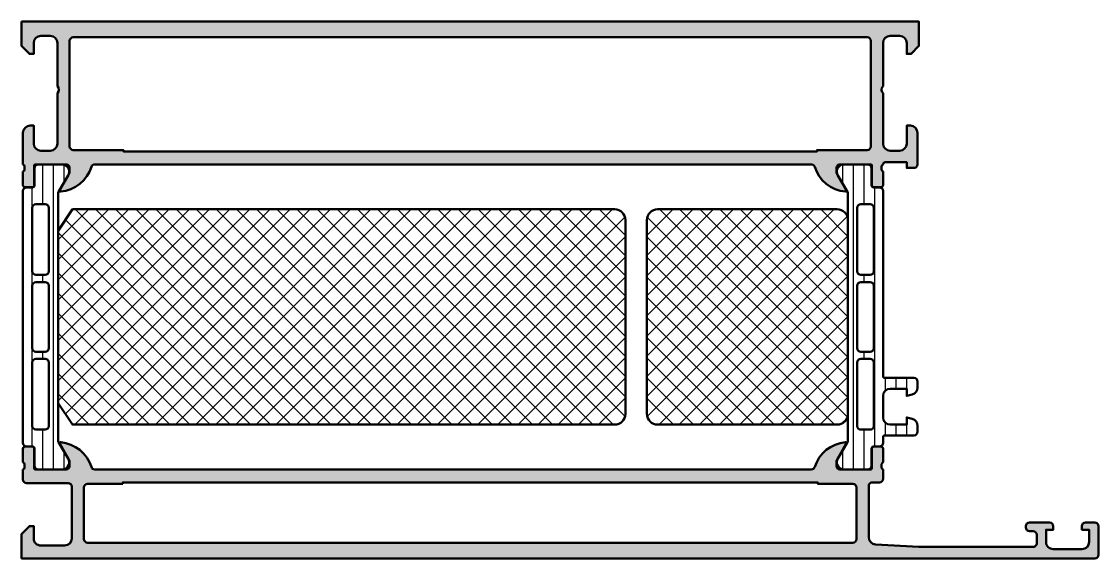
# Model space of a CAD drawing. Extents: x 0 to 150, y 0 to 75.
import ezdxf

# ---------------------------------------------------------------- set-up
doc = ezdxf.new("R2010")
doc.units = 0
for name, color, linetype, lineweight in [('0S-Alu contour', 7, 'Continuous', 50), ('0S-Alu hatch', 252, 'Continuous', 25), ('0S-Plastic contour', 254, 'Continuous', 50), ('0S-Plastic hatch', 253, 'Continuous', 25), ('0S-PT contour', 91, 'Continuous', 50), ('0S-PT hatch', 103, 'Continuous', 25)]:
    doc.layers.add(name, color=color, linetype=linetype, lineweight=lineweight)
pattern_1 = [(90, (0, 0), (-1.4859, 0), [])]
pattern_2 = [(135, (0, 0), (-1.403165018917055, -1.403165018917055), []), (225, (0, 0), (1.403165018917055, -1.403165018917055), [])]

# ---------------------------------------------------------------- blocks, each defined once
blk = doc.blocks.new('345200__6229FB44_BB9C_4E3D_94DF_0F1A5F0A1903_')
at = {"layer": '0S-Alu hatch'}
h = blk.add_hatch(color=256, dxfattribs=at)
edge = h.paths.add_edge_path()
edge.add_line((0, 74.8), (0, 71.39999847412109))
edge.add_line((0, 71.39999847412109), (1.0999755859375, 70.3))
edge.add_line((1.0999755859375, 70.3), (1.699981689453125, 70.3))
edge.add_line((1.699981689453125, 70.3), (1.699981689453124, 71.80000381469726))
edge.add_ellipse((2.700020083351653, 71.79996542079874), major_axis=(-1.000038394635546, 0), ratio=1, start_angle=270.00219972388766, end_angle=359.99780027593476, ccw=False)
edge.add_line((2.699981689453125, 72.80000381469726), (4, 72.80000381469726))
edge.add_ellipse((3.999954428526582, 71.79995824322384), major_axis=(-1.000045572511753, 0), ratio=1, start_angle=180.0026109341762, end_angle=269.9973890658929, ccw=False)
edge.add_line((5, 71.80000381469847), (5, 65.8))
edge.add_ellipse((4.474877689036589, 65.3), major_axis=(-0.7250885749145083, 0), ratio=1, start_angle=136.4038464693326, end_angle=223.5961535306675, ccw=False)
edge.add_line((5, 64.8), (4.999999999999996, 57.8))
edge.add_ellipse((3.999972998484611, 57.80002700151538), major_axis=(-1.000027001879916, 0), ratio=1, start_angle=90.00154703109968, end_angle=179.9984529689852, ccw=False)
edge.add_line((4, 56.79999999999999), (2.699981689453123, 56.79999999999999))
edge.add_ellipse((2.700001512600947, 57.80001982314782), major_axis=(-1.000019823344298, 0), ratio=1, start_angle=0.0011357599706229848, end_angle=89.99886423980752, ccw=False)
edge.add_line((1.699981689453125, 57.80000000000387), (1.699981689453125, 60.3))
edge.add_line((1.699981689453125, 60.3), (1.199981689453123, 60.3))
edge.add_arc((1.200016055021637, 59.29996563443149), 1.000034366158988, 90.00196893437207, 179.9980310656152)
edge.add_line((0.1999816894531252, 59.30000000000022), (0.199981689453125, 54.90004511945663))
edge.add_ellipse((0.1211452429100843, 54.63252452746352), major_axis=(-0.2788950563274337, 0), ratio=1, start_angle=178.8354106259016, end_angle=253.5801235805084, ccw=False)
edge.add_line((0.3999826894531287, 54.62685611946514), (0.3999826894531287, 54.17326211946513))
edge.add_ellipse((0.121114593809956, 54.16760145998807), major_axis=(-0.2789255417371541, 0), ratio=1, start_angle=106.4245945553557, end_angle=181.1628700728862, ccw=False)
edge.add_line((0.1999816894531285, 53.90005811946513), (0.1999816894531282, 52.02004711945662))
edge.add_arc((0.4999816894531269, 52.02004711945662), 0.3000000000000007, 180, 269.9999999999996)
edge.add_line((0.4999816894531248, 51.72004711945662), (1.47995600849592, 51.72004711945662))
edge.add_arc((1.479956008495916, 52.02004711945662), 0.2999999999999978, 270.0000000000006, 360)
edge.add_line((1.779956008495914, 52.02004711945662), (1.779956008495915, 54.78004511945662))
edge.add_ellipse((1.899956008496002, 54.78004511945663), major_axis=(-0.1200000000000867, 0), ratio=1, start_angle=268.42875992747696, end_angle=360, ccw=False)
edge.add_line((1.903246393556585, 54.89999999999999), (6.199999999999999, 54.90000000000001))
edge.add_ellipse((6.199999999999993, 54.4), major_axis=(-0.5000000000000071, 0), ratio=1, start_angle=180, end_angle=269.99999999999926, ccw=False)
edge.add_line((6.700000000000001, 54.4), (6.699999999999997, 53.7))
edge.add_line((6.699999999999997, 53.7), (5.318504542377639, 51.30717967697245))
edge.add_arc((5.438119784648299, 51.2381197846483), 0.1381197846482981, 149.9999999999999, 275.6225775507914)
edge.add_arc((4.961776758826212, 56.0766088618478), 4.999999999999992, 275.6225775507933, 342.2515836439297)
edge.add_ellipse((10.20000000000003, 54.39999999999997), major_axis=(-0.500000000000023, 0), ratio=1, start_angle=270.00000000000284, end_angle=342.2515836439306, ccw=False)
edge.add_line((10.2, 54.9), (110, 54.90000000000001))
edge.add_ellipse((110, 54.3999999999997), major_axis=(-0.5000000000003056, 0), ratio=1, start_angle=197.7484163560702, end_angle=269.9999999999984, ccw=False)
edge.add_arc((115.2382232411737, 56.07660886184749), 4.999999999999657, 197.7484163560701, 264.3774224492068)
edge.add_arc((114.7618802153517, 51.23811978464832), 0.1381197846483142, 264.3774224492107, 390.0000000000058)
edge.add_line((114.8814954576224, 51.3071796769725), (113.5, 53.69999999999999))
edge.add_line((113.5, 53.69999999999999), (113.5, 54.39999999999997))
edge.add_ellipse((114, 54.39999999999997), major_axis=(-0.5000000000000285, 0), ratio=1, start_angle=270.00000000000324, end_angle=360, ccw=False)
edge.add_line((114, 54.90000000000001), (118.3000256809572, 54.9))
edge.add_ellipse((118.3000256809572, 54.78000000000001), major_axis=(-0.1199999999999903, 0), ratio=1, start_angle=180, end_angle=270, ccw=False)
edge.add_line((118.4200256809572, 54.78000000000001), (118.4200256809572, 52.02000200000004))
edge.add_arc((118.7200256809572, 52.02000200000004), 0.3000000000000114, 180, 270)
edge.add_line((118.7200256809572, 51.72000200000002), (119.7, 51.72000200000002))
edge.add_arc((119.7, 52.02000200000004), 0.3000000000000114, 270.0000000000027, 360)
edge.add_line((120, 52.02000200000004), (120, 53.90001300000856))
edge.add_ellipse((120.0788670956431, 54.16755634053148), major_axis=(-0.2789255417371166, 0), ratio=1, start_angle=-1.1628700728853119, end_angle=73.57540544465371, ccw=False)
edge.add_line((119.799999, 54.17321700000854), (119.799999, 54.62681100000851))
edge.add_ellipse((120.0788364465432, 54.63247940800687), major_axis=(-0.278895056327608, 0), ratio=1, start_angle=-73.58012358049871, end_angle=1.1645893740932252, ccw=False)
edge.add_ellipse((120.3273485505046, 54.87235023397896), major_axis=(-0.3285142052917175, 0), ratio=1, start_angle=274.78550367426817, end_angle=355.171924767759, ccw=False)
edge.add_line((120.2999420166016, 55.19971923828125), (123.2998046875, 55.19971923828125))
edge.add_line((123.2998046875, 55.19971923828125), (123.2999877929688, 54.39999084472654))
edge.add_line((123.2999877929688, 54.39999084472654), (124.2999877929687, 54.39999084472656))
edge.add_arc((124.2999850521012, 54.89999358559417), 0.500002740875127, 270.0003140785665, 359.9996859215192)
edge.add_line((124.7999877929688, 54.89999084472735), (124.7999877929688, 59.29999999999998))
edge.add_arc((123.7999534274002, 59.29996563443143), 1.000034366159033, 0.0019689340145208, 89.99803106562733)
edge.add_line((123.7999877929687, 60.3), (123.2999877929688, 60.3))
edge.add_line((123.2999877929688, 60.3), (123.2999877929687, 57.80000000000002))
edge.add_ellipse((122.2999679698208, 57.80001982314789), major_axis=(-1.000019823344369, 0), ratio=1, start_angle=90.00113576019578, end_angle=179.9988642393878, ccw=False)
edge.add_line((122.2999877929687, 56.79999999999999), (120.9999694824219, 56.79999999999999))
edge.add_ellipse((120.9999964839372, 57.80002700151538), major_axis=(-1.000027001879915, 0), ratio=1, start_angle=0.0015470310149794386, end_angle=89.9984529689018, ccw=False)
edge.add_line((119.9999694824219, 57.80000000000148), (119.9999694824219, 64.8))
edge.add_ellipse((120.5250917933853, 65.3), major_axis=(-0.725088574914509, 0), ratio=1, start_angle=-43.59615353066738, end_angle=43.59615353066738, ccw=False)
edge.add_line((119.9999694824219, 65.8), (119.9999694824219, 71.80000381469728))
edge.add_ellipse((121.0000150538953, 71.79995824322383), major_axis=(-1.000045572511768, 0), ratio=1, start_angle=270.0026109341098, end_angle=359.9973890658238, ccw=False)
edge.add_line((120.9999694824218, 72.80000381469726), (122.2999877929687, 72.80000381469726))
edge.add_ellipse((122.2999493990702, 71.79996542079869), major_axis=(-1.000038394635581, 0), ratio=1, start_angle=180.0021997237339, end_angle=269.9978002761103, ccw=False)
edge.add_line((123.2999877929687, 71.80000381469453), (123.2999877929688, 70.3))
edge.add_line((123.2999877929688, 70.3), (123.8999938964843, 70.3))
edge.add_line((123.8999938964843, 70.3), (124.9999694824219, 71.39999847412112))
edge.add_line((124.9999694824219, 71.39999847412112), (124.9999694824218, 74.8))
edge.add_line((124.9999694824218, 74.8), (0, 74.8))
edge = h.paths.add_edge_path()
edge.add_ellipse((7.199993356236526, 72.09998757027714), major_axis=(-0.5000078521477911, 0), ratio=1, start_angle=270.0008997686616, end_angle=359.99910023153274, ccw=False)
edge.add_line((7.199985504150391, 72.59999542236328), (117.7999877929687, 72.59999542236328))
edge.add_ellipse((117.7999799408826, 72.09998757027712), major_axis=(-0.5000078521478107, 0), ratio=1, start_angle=180.0008997684673, end_angle=269.99910023133594, ccw=False)
edge.add_line((118.2999877929687, 72.09999542236328), (118.2999877929687, 57.39999084473137))
edge.add_ellipse((117.7999831391398, 57.39999549855546), major_axis=(-0.5000046538505643, 0), ratio=1, start_angle=90.00053328454487, end_angle=179.9994667160038, ccw=False)
edge.add_line((117.7999877929687, 56.89999084472656), (110.7999877929687, 56.89999084472656))
edge.add_line((110.7999877929687, 56.89999084472656), (110.7999877929687, 56.69999389648437))
edge.add_line((110.7999877929687, 56.69999389648437), (14.19998550415039, 56.69999389648437))
edge.add_line((14.19998550415039, 56.69999389648437), (14.19998550415039, 56.89999084472656))
edge.add_line((14.19998550415039, 56.89999084472656), (7.199985504150391, 56.89999084472656))
edge.add_ellipse((7.199990157979251, 57.39999549855542), major_axis=(-0.500004653850518, 0), ratio=1, start_angle=0.0005332839962761682, end_angle=89.9994667154591, ccw=False)
edge.add_line((6.699985504150391, 57.39999084472656), (6.699985504150389, 72.09999542236157))
at = {"layer": '0S-Alu contour', "color": 7}
for points in [[(0, 74.8), (0, 71.39999847412109), (1.0999755859375, 70.3), (1.699981689453125, 70.3), (1.699981689453124, 71.80000381469726)], [(123.2999877929687, 71.80000381469453), (123.2999877929688, 70.3), (123.8999938964843, 70.3), (124.9999694824219, 71.39999847412112), (124.9999694824218, 74.8), (0, 74.8)], [(2.699981689453125, 72.80000381469726), (4, 72.80000381469726)], [(6.699985504150391, 57.39999084472656), (6.699985504150389, 72.09999542236157)], [(7.199985504150391, 72.59999542236328), (117.7999877929687, 72.59999542236328)], [(118.2999877929687, 72.09999542236328), (118.2999877929687, 57.39999084473137)], [(120.9999694824218, 72.80000381469726), (122.2999877929687, 72.80000381469726)], [(5, 71.80000381469847), (5, 65.8)], [(119.9999694824219, 65.8), (119.9999694824219, 71.80000381469728)], [(5, 64.8), (4.999999999999996, 57.8)], [(119.9999694824219, 57.80000000000148), (119.9999694824219, 64.8)], [(1.699981689453125, 57.80000000000387), (1.699981689453125, 60.3), (1.199981689453123, 60.3)], [(123.7999877929687, 60.3), (123.2999877929688, 60.3), (123.2999877929687, 57.80000000000002)], [(0.1999816894531252, 59.30000000000022), (0.199981689453125, 54.90004511945663)], [(124.7999877929688, 54.89999084472735), (124.7999877929688, 59.29999999999998)], [(4, 56.79999999999999), (2.699981689453123, 56.79999999999999)], [(117.7999877929687, 56.89999084472656), (110.7999877929687, 56.89999084472656), (110.7999877929687, 56.69999389648437), (14.19998550415039, 56.69999389648437), (14.19998550415039, 56.89999084472656), (7.199985504150391, 56.89999084472656)], [(122.2999877929687, 56.79999999999999), (120.9999694824219, 56.79999999999999)], [(0.3999826894531287, 54.62685611946514), (0.3999826894531287, 54.17326211946513)], [(1.779956008495914, 52.02004711945662), (1.779956008495915, 54.78004511945662)], [(1.903246393556585, 54.89999999999999), (6.199999999999999, 54.90000000000001)], [(6.700000000000001, 54.4), (6.699999999999997, 53.7), (5.318504542377639, 51.30717967697245)], [(10.2, 54.9), (110, 54.90000000000001)], [(114.8814954576224, 51.3071796769725), (113.5, 53.69999999999999), (113.5, 54.39999999999997)], [(114, 54.90000000000001), (118.3000256809572, 54.9)], [(118.4200256809572, 54.78000000000001), (118.4200256809572, 52.02000200000004)], [(119.799999, 54.17321700000854), (119.799999, 54.62681100000851)], [(120.2999420166016, 55.19971923828125), (123.2998046875, 55.19971923828125), (123.2999877929688, 54.39999084472654), (124.2999877929687, 54.39999084472656)], [(0.1999816894531285, 53.90005811946513), (0.1999816894531282, 52.02004711945662)], [(120, 52.02000200000004), (120, 53.90001300000856)], [(0.4999816894531248, 51.72004711945662), (1.47995600849592, 51.72004711945662)], [(118.7200256809572, 51.72000200000002), (119.7, 51.72000200000002)]]:
    blk.add_lwpolyline(points, dxfattribs=at)
at = {"layer": '0S-Alu contour', "color": 7, "extrusion": (0, 0, -1)}
for centre, radius, start, end in [((-2.700020083351653, 71.79996542079874), 1.000038394635546, 0.0021997240652303, 89.99780027611233), ((-3.999954428526582, 71.79995824322384), 1.000045572511753, 90.00261093410712, 179.9973890658238), ((-7.199993356236526, 72.09998757027714), 0.5000078521477911, 0.0008997684672687, 89.99910023133837), ((-117.7999799408826, 72.09998757027712), 0.5000078521478107, 90.00089976866407, 179.9991002315327), ((-121.0000150538953, 71.79995824322383), 1.000045572511768, 0.0026109341761524, 89.99738906589023), ((-122.2999493990702, 71.79996542079869), 1.000038394635581, 90.0021997238897, 179.9978002762661), ((-4.474877689036589, 65.3), 0.7250885749145083, 136.4038464693325, 223.5961535306675), ((-120.5250917933853, 65.3), 0.725088574914509, 316.4038464693326, 43.59615353066742), ((-2.700001512600947, 57.80001982314782), 1.000019823344298, 270.0011357601925, 359.9988642400294), ((-3.999972998484611, 57.80002700151538), 1.000027001879916, 180.0015470310149, 269.9984529689003), ((-7.199990157979251, 57.39999549855542), 0.500004653850518, 270.0005332845409, 359.9994667160037), ((-117.7999831391398, 57.39999549855546), 0.5000046538505643, 180.0005332839962, 269.9994667154551), ((-120.9999964839372, 57.80002700151538), 1.000027001879915, 270.0015470310982, 359.998452968985), ((-122.2999679698208, 57.80001982314789), 1.000019823344369, 180.0011357606123, 269.9988642398042), ((-0.1211452429100843, 54.63252452746352), 0.2788950563274337, 106.4198764194916, 181.1645893740985), ((-0.121114593809956, 54.16760145998807), 0.2789255417371541, 178.8371299271138, 253.5754054446443), ((-1.899956008496002, 54.78004511945663), 0.1200000000000867, 0, 91.57124007252305), ((-6.199999999999993, 54.4), 0.5000000000000071, 90.00000000000072, 180), ((-10.20000000000003, 54.39999999999997), 0.500000000000023, 17.74841635606943, 89.99999999999714), ((-110, 54.3999999999997), 0.5000000000003056, 90.0000000000016, 162.2515836439298), ((-114, 54.39999999999997), 0.5000000000000285, 0, 89.99999999999675), ((-118.3000256809572, 54.78000000000001), 0.1199999999999903, 90, 180), ((-120.0788364465432, 54.63247940800687), 0.278895056327608, 358.8354106259068, 73.58012358049874), ((-120.0788670956431, 54.16755634053148), 0.2789255417371166, 286.4245945553463, 1.162870072885284), ((-120.3273485505046, 54.87235023397896), 0.3285142052917175, 4.82807523224103, 85.21449632573183)]:
    blk.add_arc(centre, radius, start, end, dxfattribs=at)
at = {"layer": '0S-Alu contour', "color": 7}
for centre, radius, start, end in [((1.200016055021637, 59.29996563443149), 1.000034366158988, 90.00196893437207, 179.9980310656152), ((123.7999534274002, 59.29996563443143), 1.000034366159033, 0.0019689340145208, 89.99803106562733), ((4.961776758826212, 56.0766088618478), 4.999999999999992, 275.6225775507933, 342.2515836439297), ((115.2382232411737, 56.07660886184749), 4.999999999999657, 197.7484163560701, 264.3774224492068), ((124.2999850521012, 54.89999358559417), 0.500002740875127, 270.0003140785665, 359.9996859215192), ((0.4999816894531269, 52.02004711945662), 0.3000000000000007, 180, 269.9999999999996), ((1.479956008495916, 52.02004711945662), 0.2999999999999978, 270.0000000000006, 0), ((5.438119784648299, 51.2381197846483), 0.1381197846482981, 149.9999999999999, 275.6225775507914), ((114.7618802153517, 51.23811978464832), 0.1381197846483142, 264.3774224492107, 30.0000000000059), ((118.7200256809572, 52.02000200000004), 0.3000000000000114, 180, 270), ((119.7, 52.02000200000004), 0.3000000000000114, 270.0000000000027, 0)]:
    blk.add_arc(centre, radius, start, end, dxfattribs=at)
blk = doc.blocks.new('284037__8E62E048_A709_40D4_9F9B_3F602E70BD60___1E4D0662_97A0_4563_AB4F_6F6AAEEEF9DD_')
at = {"layer": '0S-Plastic hatch'}
h = blk.add_hatch(dxfattribs=at)
h.set_pattern_fill('ANSI31', color=256, scale=0.4680000000000001, angle=45, style=0)
h.set_pattern_definition(pattern_1)
edge = h.paths.add_edge_path()
edge.add_line((0.198753296441788, 51.19235132416484), (0.1998659857365346, 16.10985797248088))
edge.add_arc((0.699863306596388, 16.10987340386518), 0.4999973210979823, 180.001768315893, 270.0023822799114)
edge.add_line((0.6998840957990757, 15.60987608319939), (1.510215428613983, 15.60990470961759))
edge.add_ellipse((1.510226294848302, 15.30990470981438), major_axis=(-0.2999999999999934, 0), ratio=1, start_angle=180.0020752978986, end_angle=270.00207529788605, ccw=False)
edge.add_line((1.810226294651504, 15.30991557604877), (1.809981274070684, 12.90991718266322))
edge.add_arc((2.30997725127692, 12.90993265328298), 0.4999959774455781, 180.0017728167248, 270.0023777790721)
edge.add_line((2.309998001146824, 12.40993667626796), (5.786539496952665, 12.41006332373204))
edge.add_arc((5.64419299607089, 13.39987624320274), 0.99999607092448, 278.1836833497855, 392.7290913977266)
edge.add_line((6.485426062291137, 13.94054163895327), (5.166873632834734, 16.22415072820264))
edge.add_ellipse((5.599877294086781, 16.47416638639704), major_axis=(-0.5000000000000548, 0), ratio=1, start_angle=0.0021352027151237962, end_angle=30.002071897230223, ccw=False)
edge.add_line((5.099877294433921, 16.47414775323825), (5.098790982002851, 50.82841650883725))
edge.add_ellipse((5.598790981693595, 50.82843409645906), major_axis=(-0.5000000000000688, 0), ratio=1, start_angle=-29.997921301461474, end_angle=0.002015393048509395, ccw=False)
edge.add_line((5.16576921005288, 51.07841838653586), (6.484156207839921, 53.36212298779094))
edge.add_arc((5.642883977181133, 53.90272744188542), 0.999996070924482, 327.2750591980466, 441.8204672459869)
edge.add_line((5.785158774095348, 54.89255067056184), (2.308617278289504, 54.89242402309774))
edge.add_arc((2.308632748909261, 54.39242804589152), 0.4999959774455675, 90.00177281669987, 180.0023777790715)
edge.add_line((1.808636771894255, 54.39240729602162), (1.809055652107053, 51.99240892668313))
edge.add_ellipse((1.509055652303853, 51.9923980604488), major_axis=(-0.2999999999999912, 0), ratio=1, start_angle=90.0020752978844, end_angle=180.0020752978986, ccw=False)
edge.add_line((1.509066518538163, 51.6923980606456), (0.6987351857232597, 51.6923694342274))
edge.add_arc((0.6987506171075629, 51.19237211336757), 0.4999973210979623, 90.00176831585983, 180.0023822800018)
edge = h.paths.add_edge_path()
edge.add_line((1.499314684320596, 40.00129142721294), (1.499314684320596, 48.85130058248629))
edge.add_ellipse((1.999299425531526, 48.85130058249147), major_axis=(-0.4999847412109306, 0), ratio=1, start_angle=269.9999999999992, end_angle=360, ccw=False)
edge.add_line((1.999299425531533, 49.35128532370241), (3.299310106683877, 49.3512853237024))
edge.add_ellipse((3.299310106683884, 48.85127006491335), major_axis=(-0.5000152587890554, 0), ratio=1, start_angle=180, end_angle=270.0000000000008, ccw=False)
edge.add_line((3.799325365472939, 48.85127006490816), (3.799325365472939, 40.00129142722047))
edge.add_ellipse((3.299329004829616, 40.00128778786141), major_axis=(-0.4999963606565682, 0), ratio=1, start_angle=89.99958295740907, end_angle=180.0004170428646, ccw=False)
edge.add_line((3.299325365472939, 39.50129142721809), (1.999331259205023, 39.50129142721809))
edge.add_ellipse((1.999314686408218, 40.00129142903105), major_axis=(-0.5000000020876216, 0), ratio=1, start_angle=0, end_angle=90.00189910261571, ccw=False)
edge = h.paths.add_edge_path()
edge.add_line((1.499314684320582, 29.3012853236972), (1.499314684320596, 38.00129142721289))
edge.add_ellipse((1.999314684320596, 38.00129142721809), major_axis=(-0.5, 0), ratio=1, start_angle=270, end_angle=360, ccw=False)
edge.add_line((1.999314684320596, 38.50129142721809), (3.299325365472954, 38.50129142721809))
edge.add_ellipse((3.29932536547295, 38.0012914272181), major_axis=(-0.4999999999999894, 0), ratio=1, start_angle=180, end_angle=269.9999999999996, ccw=False)
edge.add_line((3.799325365472939, 38.00129142721289), (3.799325365472939, 29.30128532370242))
edge.add_ellipse((3.299325365472925, 29.30128532370242), major_axis=(-0.5000000000000142, 0), ratio=1, start_angle=90.000000001192, end_angle=180, ccw=False)
edge.add_line((3.299325365483328, 28.80128532370241), (1.999314684330998, 28.80128532370241))
edge.add_ellipse((1.999314684320582, 29.30128532370241), major_axis=(-0.5, 0), ratio=1, start_angle=0, end_angle=90.00000000119371, ccw=False)
edge = h.paths.add_edge_path()
edge.add_line((1.499314684310208, 18.45129142791139), (1.499314684310208, 27.30128532439566))
edge.add_ellipse((1.999314686467514, 27.3012853225182), major_axis=(-0.5000000021573064, 0), ratio=1, start_angle=269.99810091050426, end_angle=360, ccw=False)
edge.add_line((1.999331259149828, 27.80128532440086), (3.299325365462566, 27.80128532440087))
edge.add_ellipse((3.299329004819286, 27.3012889637576), major_axis=(-0.4999963606565109, 0), ratio=1, start_angle=179.9995829571355, end_angle=270.0004170425959, ccw=False)
edge.add_line((3.799325365462551, 27.30128532440085), (3.799325365462551, 18.45129142791898))
edge.add_ellipse((3.299329004819175, 18.45128778855992), major_axis=(-0.4999963606566215, 0), ratio=1, start_angle=89.99958295741521, end_angle=180.0004170428646, ccw=False)
edge.add_line((3.299325365462551, 17.95129142791654), (1.999331259194649, 17.95129142791655))
edge.add_ellipse((1.999314686397828, 18.45129142972951), major_axis=(-0.5000000020876207, 0), ratio=1, start_angle=0, end_angle=90.00189910261747, ccw=False)
at = {"layer": '0S-Alu contour', "color": 7}
for points in [[(1.499314684320596, 40.00129142721294), (1.499314684320596, 48.85130058248629)], [(1.999299425531533, 49.35128532370241), (3.299310106683877, 49.3512853237024)], [(3.799325365472939, 48.85127006490816), (3.799325365472939, 40.00129142722047)], [(3.299325365472939, 39.50129142721809), (1.999331259205023, 39.50129142721809)], [(1.499314684320582, 29.3012853236972), (1.499314684320596, 38.00129142721289)], [(1.999314684320596, 38.50129142721809), (3.299325365472954, 38.50129142721809)], [(3.799325365472939, 38.00129142721289), (3.799325365472939, 29.30128532370242)], [(3.299325365483328, 28.80128532370241), (1.999314684330998, 28.80128532370241)], [(1.499314684310208, 18.45129142791139), (1.499314684310208, 27.30128532439566)], [(1.999331259149828, 27.80128532440086), (3.299325365462566, 27.80128532440087)], [(3.799325365462551, 27.30128532440085), (3.799325365462551, 18.45129142791898)], [(3.299325365462551, 17.95129142791654), (1.999331259194649, 17.95129142791655)]]:
    blk.add_lwpolyline(points, dxfattribs=at)
at = {"layer": '0S-Alu contour', "color": 7, "extrusion": (0, 0, -1)}
for centre, radius, start, end in [((-1.999299425531526, 48.85130058249147), 0.4999847412109306, 0, 90.00000000000078), ((-3.299310106683884, 48.85127006491335), 0.5000152587890554, 89.9999999999992, 180), ((-1.999314686408218, 40.00129142903105), 0.5000000020876216, 269.9981008973843, 0), ((-3.299329004829616, 40.00128778786141), 0.4999963606565682, 179.9995829571354, 270.000417042591), ((-1.999314684320596, 38.00129142721809), 0.5, 0, 90), ((-3.29932536547295, 38.0012914272181), 0.4999999999999894, 90.0000000000004, 180), ((-1.999314684320582, 29.30128532370241), 0.5, 269.9999999988063, 0), ((-3.299325365472925, 29.30128532370242), 0.5000000000000142, 180, 269.999999998808), ((-1.999314686467514, 27.3012853225182), 0.5000000021573064, 0, 90.00189908949572), ((-3.299329004819286, 27.3012889637576), 0.4999963606565109, 89.99958295740404, 180.0004170428646), ((-1.999314686397828, 18.45129142972951), 0.5000000020876207, 269.9981008973825, 0), ((-3.299329004819175, 18.45128778855992), 0.4999963606566215, 179.9995829571354, 270.0004170425849)]:
    blk.add_arc(centre, radius, start, end, dxfattribs=at)
at = {"layer": '0S-Plastic contour', "color": 7}
for points in [[(1.808636771894255, 54.39240729602162), (1.809055652107053, 51.99240892668313)], [(5.785158774095348, 54.89255067056184), (2.308617278289504, 54.89242402309774)], [(5.16576921005288, 51.07841838653586), (6.484156207839921, 53.36212298779094)], [(0.198753296441788, 51.19235132416484), (0.1998659857365346, 16.10985797248088)], [(1.509066518538163, 51.6923980606456), (0.6987351857232597, 51.6923694342274)], [(5.099877294433921, 16.47414775323825), (5.098790982002851, 50.82841650883725)], [(0.6998840957990757, 15.60987608319939), (1.510215428613983, 15.60990470961759)], [(1.810226294651504, 15.30991557604877), (1.809981274070684, 12.90991718266322)], [(6.485426062291137, 13.94054163895327), (5.166873632834734, 16.22415072820264)], [(2.309998001146824, 12.40993667626796), (5.786539496952665, 12.41006332373204)]]:
    blk.add_lwpolyline(points, dxfattribs=at)
for centre, radius, start, end in [((2.308632748909261, 54.39242804589152), 0.4999959774455675, 90.00177281669987, 180.0023777790715), ((5.642883977181133, 53.90272744188542), 0.999996070924482, 327.2750591980466, 81.8204672459869), ((0.6987506171075629, 51.19237211336757), 0.4999973210979623, 90.00176831585983, 180.0023822800018), ((0.699863306596388, 16.10987340386518), 0.4999973210979823, 180.001768315893, 270.0023822799114), ((5.64419299607089, 13.39987624320274), 0.99999607092448, 278.1836833497855, 32.72909139772663), ((2.30997725127692, 12.90993265328298), 0.4999959774455781, 180.0017728167248, 270.0023777790721)]:
    blk.add_arc(centre, radius, start, end, dxfattribs=at)
at = {"layer": '0S-Plastic contour', "color": 7, "extrusion": (0, 0, -1)}
for centre, radius, start, end in [((-1.509055652303853, 51.9923980604488), 0.2999999999999912, 179.9979247021014, 269.9979247021156), ((-5.598790981693595, 50.82843409645906), 0.5000000000000688, 359.9979846069515, 29.99792130146149), ((-1.510226294848302, 15.30990470981438), 0.2999999999999934, 89.99792470211396, 179.9979247021014), ((-5.599877294086781, 16.47416638639704), 0.5000000000000548, 329.9979281027698, 359.9978647972849)]:
    blk.add_arc(centre, radius, start, end, dxfattribs=at)
blk = doc.blocks.new('284037__979E2333_4657_4D20_8AF8_D63BC8272936___F371ED70_2664_456A_91E2_84546FB5E94D_')
at = {"layer": '0S-Plastic hatch'}
h = blk.add_hatch(dxfattribs=at)
h.set_pattern_fill('ANSI31', color=256, scale=0.4680000000000001, angle=45, style=0)
h.set_pattern_definition(pattern_1)
edge = h.paths.add_edge_path()
edge.add_line((120, 51.19262339778479), (120.000022921558, 25.35125658823261))
edge.add_arc((120.2041617871801, 25.35537538707199), 0.2041804127759113, 181.1558689438266, 269.5149389342606)
edge.add_line((120.2024332342847, 25.15120229122871), (124.3024332342731, 25.15120229122871))
edge.add_ellipse((124.3024332342731, 24.6512022912288), major_axis=(-0.4999999999999041, 0), ratio=1, start_angle=180, end_angle=270.0000000000065, ccw=False)
edge.add_line((124.802433234273, 24.65120229122879), (124.802433234273, 23.82045306784109))
edge.add_ellipse((123.8024332342729, 23.82045306784115), major_axis=(-1.000000000000085, 0), ratio=1, start_angle=105.000000001084, end_angle=180, ccw=False)
edge.add_line((124.0612522793937, 22.85452724155689), (123.3024332342731, 22.6512022912287))
edge.add_line((123.3024332342731, 22.6512022912287), (123.3024332342731, 23.65120229122871))
edge.add_line((123.3024332342731, 23.65120229122871), (121.0024332342846, 23.65120229122871))
edge.add_arc((121.0041422681257, 22.64707631855113), 1.004127427074067, 90.09751797508503, 179.770140321516)
edge.add_line((120.000022921558, 22.65110467439824), (120.000022921558, 19.65122632025456))
edge.add_arc((121.0041424800059, 19.65532877543033), 1.004127938958007, 180.2340877213157, 269.90246998468)
edge.add_line((121.0024332342847, 18.6512022912287), (123.302433234273, 18.6512022912287))
edge.add_line((123.302433234273, 18.6512022912287), (123.3024332342732, 19.65120229122864))
edge.add_line((123.3024332342732, 19.65120229122864), (124.0612522793937, 19.44787734087039))
edge.add_ellipse((123.8024332342731, 18.48195151458673), major_axis=(-0.9999999999994511, 0), ratio=1, start_angle=180, end_angle=254.9999999989198, ccw=False)
edge.add_line((124.8024332342726, 18.48195151458673), (124.802433234273, 17.6512022912287))
edge.add_ellipse((124.3024332342731, 17.65120229122864), major_axis=(-0.4999999999999716, 0), ratio=1, start_angle=89.99999999999511, end_angle=180, ccw=False)
edge.add_line((124.302433234273, 17.15120229122867), (120.2024332342847, 17.1512022912287))
edge.add_arc((120.2024332342847, 16.95120229122869), 0.1999999999999886, 90, 180)
edge.add_line((120.0024332342847, 16.95120229122869), (120.0011126892947, 16.11013004610082))
edge.add_ellipse((119.501115368629, 16.11010925689814), major_axis=(-0.4999973210979774, 0), ratio=1, start_angle=90.00176831586089, end_angle=180.0023822800019, ccw=False)
edge.add_line((119.5011308000133, 15.61011193603829), (118.6907994671984, 15.61008330962007))
edge.add_arc((118.6908103334327, 15.31008330981687), 0.2999999999999828, 90.00207529788342, 180.0020752978985)
edge.add_line((118.3908103336295, 15.31007244358249), (118.3912292138423, 12.91007407424405))
edge.add_ellipse((117.8912332368273, 12.91005332437416), major_axis=(-0.4999959774455648, 0), ratio=1, start_angle=90.0017728167, end_angle=180.0023777790716, ccw=False)
edge.add_line((117.891248707447, 12.41005734716793), (114.4147072116412, 12.40993069970383))
edge.add_ellipse((114.5569820085554, 13.39975392838024), major_axis=(-0.999996070924479, 0), ratio=1, start_angle=-32.72494080195321, end_angle=81.82046724598479, ccw=False)
edge.add_line((113.7157097778966, 13.94035838247472), (115.0340967756837, 16.22406298372983))
edge.add_arc((114.6010750039913, 16.47404727382145), 0.5000000000538108, 330.002078700029, 360.0020153912401)
edge.add_line((115.1010750037358, 16.47406486142787), (115.0999886913026, 50.82833361702784))
edge.add_arc((114.5999886918211, 50.82831498391087), 0.4999999999129484, 0.0021351979357424, 30.00207190285542)
edge.add_line((115.0329923529732, 51.07833064210423), (113.7144399234454, 53.36193973131239))
edge.add_ellipse((114.5556729896656, 53.90260512706293), major_axis=(-0.9999960709244694, 0), ratio=1, start_angle=-81.81631665021621, end_angle=32.729091397727984, ccw=False)
edge.add_line((114.4133264887839, 54.89241804653363), (117.8898679845897, 54.89254469399771))
edge.add_ellipse((117.8898887344596, 54.39254871698267), major_axis=(-0.4999959774456003, 0), ratio=1, start_angle=180.0017728167249, end_angle=270.00237777907046, ccw=False)
edge.add_line((118.3898847116658, 54.39256418760262), (118.389639691085, 51.99256579421696))
edge.add_arc((118.6896396908882, 51.99257666045128), 0.299999999999997, 180.0020752978985, 270.0020752978834)
edge.add_line((118.6896505571225, 51.69257666064808), (119.4999818899375, 51.69260528706627))
edge.add_ellipse((119.5000026791401, 51.19260796640045), major_axis=(-0.4999973210980201, 0), ratio=1, start_angle=180.0017683158931, end_angle=270.00238227990553, ccw=False)
edge = h.paths.add_edge_path()
edge.add_arc((118.2005512993387, 48.85118994053616), 0.5000000020876216, 0, 90.00189910262115)
edge.add_line((118.2005347265419, 49.35118994234913), (116.900540620274, 49.35118994234912))
edge.add_arc((116.9005369809173, 48.85119358170576), 0.4999963606566104, 89.99958295741548, 180.0004170428646)
edge.add_line((116.400540620274, 48.85118994234913), (116.400540620274, 40.00119604586713))
edge.add_arc((116.9005369809172, 40.00119240650806), 0.4999963606565038, 179.9995829571354, 270.0004170425992)
edge.add_line((116.9005406202739, 39.50119604586481), (118.2005347265867, 39.50119604586483))
edge.add_arc((118.200551299269, 40.00119604774748), 0.5000000021573073, 269.9981009105044, 360)
edge.add_line((118.7005513014263, 40.00119604587001), (118.7005513014263, 48.85118994053616))
edge = h.paths.add_edge_path()
edge.add_line((116.4005406202636, 38.00119604656847), (116.4005406202636, 29.30118994305279))
edge.add_arc((116.9005406202636, 29.30118994304761), 0.5000000000000107, 180, 269.9999999999951)
edge.add_line((116.9005406202636, 28.8011899430476), (118.2005513014159, 28.8011899430476))
edge.add_arc((118.2005513014159, 29.3011899430476), 0.5, 270, 360)
edge.add_line((118.7005513014159, 29.3011899430476), (118.7005513014159, 38.00119604656848))
edge.add_arc((118.2005513014159, 38.00119604656327), 0.5000000000000071, 0, 90.00000000119365)
edge.add_line((118.2005513014055, 38.50119604656328), (116.9005406202532, 38.50119604656327))
edge.add_arc((116.9005406202636, 38.00119604656325), 0.5000000000000142, 90.00000000119202, 180)
edge = h.paths.add_edge_path()
edge.add_line((116.4005406202636, 27.30118994304759), (116.4005406202636, 18.45121130535751))
edge.add_arc((116.9005558790526, 18.45121130535233), 0.500015258789059, 180, 270.0000000000017)
edge.add_line((116.9005558790527, 17.95119604656327), (118.200566560205, 17.95119604656327))
edge.add_arc((118.200566560205, 18.45118078777416), 0.4999847412109091, 269.9999999999968, 360)
edge.add_line((118.7005513014159, 18.45118078777416), (118.7005513014159, 27.30118994305273))
edge.add_arc((118.2005512993284, 27.30118994123466), 0.5000000020875861, 0, 90.00189910262276)
edge.add_line((118.2005347265315, 27.80118994304759), (116.9005406202636, 27.80118994304759))
edge.add_arc((116.9005369809069, 27.30119358240433), 0.4999963606565393, 89.9995829574057, 180.0004170428646)
at = {"layer": '0S-Alu contour', "color": 7}
for points in [[(116.400540620274, 48.85118994234913), (116.400540620274, 40.00119604586713)], [(118.2005347265419, 49.35118994234913), (116.900540620274, 49.35118994234912)], [(118.7005513014263, 40.00119604587001), (118.7005513014263, 48.85118994053616)], [(116.9005406202739, 39.50119604586481), (118.2005347265867, 39.50119604586483)], [(116.4005406202636, 38.00119604656847), (116.4005406202636, 29.30118994305279)], [(118.2005513014055, 38.50119604656328), (116.9005406202532, 38.50119604656327)], [(118.7005513014159, 29.3011899430476), (118.7005513014159, 38.00119604656848)], [(116.9005406202636, 28.8011899430476), (118.2005513014159, 28.8011899430476)], [(116.4005406202636, 27.30118994304759), (116.4005406202636, 18.45121130535751)], [(118.2005347265315, 27.80118994304759), (116.9005406202636, 27.80118994304759)], [(118.7005513014159, 18.45118078777416), (118.7005513014159, 27.30118994305273)], [(116.9005558790527, 17.95119604656327), (118.200566560205, 17.95119604656327)]]:
    blk.add_lwpolyline(points, dxfattribs=at)
for centre, radius, start, end in [((116.9005369809173, 48.85119358170576), 0.4999963606566104, 89.99958295741548, 180.0004170428646), ((118.2005512993387, 48.85118994053616), 0.5000000020876216, 0, 90.00189910262115), ((116.9005369809172, 40.00119240650806), 0.4999963606565038, 179.9995829571354, 270.0004170425992), ((118.200551299269, 40.00119604774748), 0.5000000021573073, 269.9981009105044, 0), ((116.9005406202636, 38.00119604656325), 0.5000000000000142, 90.00000000119202, 180), ((118.2005513014159, 38.00119604656327), 0.5000000000000071, 0, 90.00000000119365), ((116.9005406202636, 29.30118994304761), 0.5000000000000107, 180, 269.9999999999951), ((118.2005513014159, 29.3011899430476), 0.5, 270, 0), ((116.9005369809069, 27.30119358240433), 0.4999963606565393, 89.9995829574057, 180.0004170428646), ((118.2005512993284, 27.30118994123466), 0.5000000020875861, 0, 90.00189910262276), ((116.9005558790526, 18.45121130535233), 0.500015258789059, 180, 270.0000000000017), ((118.200566560205, 18.45118078777416), 0.4999847412109091, 269.9999999999968, 0)]:
    blk.add_arc(centre, radius, start, end, dxfattribs=at)
at = {"layer": '0S-Plastic contour', "color": 7}
for points in [[(114.4133264887839, 54.89241804653363), (117.8898679845897, 54.89254469399771)], [(118.3898847116658, 54.39256418760262), (118.389639691085, 51.99256579421696)], [(115.0329923529732, 51.07833064210423), (113.7144399234454, 53.36193973131239)], [(118.6896505571225, 51.69257666064808), (119.4999818899375, 51.69260528706627)], [(120, 51.19262339778479), (120.000022921558, 25.35125658823261)], [(115.1010750037358, 16.47406486142787), (115.0999886913026, 50.82833361702783)], [(120.2024332342847, 25.15120229122871), (124.3024332342731, 25.15120229122871)], [(124.802433234273, 24.65120229122879), (124.802433234273, 23.82045306784109)], [(120.000022921558, 22.65110467439824), (120.000022921558, 19.65122632025456)], [(124.0612522793937, 22.85452724155689), (123.3024332342731, 22.6512022912287), (123.3024332342731, 23.65120229122871), (121.0024332342846, 23.65120229122871)], [(121.0024332342847, 18.6512022912287), (123.302433234273, 18.6512022912287), (123.3024332342732, 19.65120229122864), (124.0612522793937, 19.44787734087039)], [(124.8024332342726, 18.48195151458673), (124.802433234273, 17.6512022912287)], [(120.0024332342847, 16.95120229122869), (120.0011126892947, 16.11013004610082)], [(124.302433234273, 17.15120229122867), (120.2024332342847, 17.1512022912287)], [(113.7157097778966, 13.94035838247472), (115.0340967756837, 16.22406298372983)], [(118.3908103336295, 15.31007244358249), (118.3912292138423, 12.91007407424405)], [(119.5011308000133, 15.61011193603829), (118.6907994671984, 15.61008330962007)], [(117.891248707447, 12.41005734716793), (114.4147072116412, 12.40993069970383)]]:
    blk.add_lwpolyline(points, dxfattribs=at)
at = {"layer": '0S-Plastic contour', "color": 7, "extrusion": (0, 0, -1)}
for centre, radius, start, end in [((-114.5556729896656, 53.90260512706293), 0.9999960709244694, 327.270908602272, 81.81631665021621), ((-117.8898887344596, 54.39254871698267), 0.4999959774456003, 89.99762222092956, 179.9982271832751), ((-119.5000026791401, 51.19260796640045), 0.4999973210980201, 89.99761772009447, 179.9982316841069), ((-124.3024332342731, 24.6512022912288), 0.4999999999999041, 89.99999999999349, 180), ((-123.8024332342729, 23.82045306784115), 1.000000000000085, 180, 254.999999998916), ((-123.8024332342731, 18.48195151458673), 0.9999999999994511, 105.0000000010802, 180), ((-124.3024332342731, 17.65120229122864), 0.4999999999999716, 180, 270.0000000000049), ((-119.501115368629, 16.11010925689814), 0.4999973210979775, 179.9976177199981, 269.9982316841391), ((-114.5569820085554, 13.39975392838024), 0.999996070924479, 278.1795327540152, 32.72494080195319), ((-117.8912332368273, 12.91005332437416), 0.4999959774455648, 179.9976222209284, 269.9982271833)]:
    blk.add_arc(centre, radius, start, end, dxfattribs=at)
at = {"layer": '0S-Plastic contour', "color": 7}
for centre, radius, start, end in [((114.5999886918211, 50.82831498391087), 0.4999999999129484, 0.0021351979357424, 30.00207190285542), ((118.6896396908882, 51.99257666045128), 0.299999999999997, 180.0020752978985, 270.0020752978834), ((120.2041617871801, 25.35537538707199), 0.2041804127759113, 181.1558689438266, 269.5149389342606), ((121.0041422681257, 22.64707631855113), 1.004127427074067, 90.09751797508503, 179.770140321516), ((121.0041424800059, 19.65532877543033), 1.004127938958007, 180.2340877213157, 269.90246998468), ((120.2024332342847, 16.95120229122869), 0.1999999999999886, 90, 180), ((114.6010750039913, 16.47404727382145), 0.5000000000538108, 330.002078700029, 0.0020153912401009), ((118.6908103334327, 15.31008330981687), 0.2999999999999828, 90.00207529788342, 180.0020752978985)]:
    blk.add_arc(centre, radius, start, end, dxfattribs=at)
blk = doc.blocks.new('382200__8254F750_7023_4B50_9439_50DC3418F7E0_')
at = {"layer": '0S-PT hatch'}
h = blk.add_hatch(dxfattribs=at)
h.set_pattern_fill('ANSI37', color=256, scale=0.625, angle=90, style=0)
h.set_pattern_definition(pattern_2)
edge = h.paths.add_edge_path()
edge.add_line((87.09864048138309, 47.15119923945284), (87.09864048138309, 20.15119923945285))
edge.add_arc((88.59864048138309, 20.15119923945285), 1.5, 180, 270)
edge.add_line((88.59864048138309, 18.65119923945284), (113.5986404813831, 18.65119923945283))
edge.add_arc((113.5986404813831, 20.15119923945284), 1.5, 270, 360)
edge.add_line((115.0986404813831, 20.15119923945284), (115.0986404813831, 47.15119923945283))
edge.add_arc((113.5986404813831, 47.15119923945283), 1.5, 0, 90)
edge.add_line((113.5986404813831, 48.65119923945283), (88.59864048138309, 48.65119923945284))
edge.add_arc((88.59864048138309, 47.15119923945284), 1.5, 90, 180)
at = {"layer": '0S-PT contour', "color": 7}
for points in [[(113.5986404813831, 48.65119923945283), (88.59864048138309, 48.65119923945284)], [(87.09864048138309, 47.15119923945284), (87.09864048138309, 20.15119923945285)], [(115.0986404813831, 20.15119923945284), (115.0986404813831, 47.15119923945283)], [(88.59864048138309, 18.65119923945284), (113.5986404813831, 18.65119923945283)]]:
    blk.add_lwpolyline(points, dxfattribs=at)
for centre, start, end in [((88.59864048138309, 47.15119923945284), 90, 180), ((113.5986404813831, 47.15119923945283), 0, 90), ((88.59864048138309, 20.15119923945285), 180, 270), ((113.5986404813831, 20.15119923945284), 270, 0)]:
    blk.add_arc(centre, 1.5, start, end, dxfattribs=at)
blk = doc.blocks.new('382200__DBFEE3D7_68B6_4801_9987_7CB362933B6F_')
at = {"layer": '0S-PT hatch'}
h = blk.add_hatch(dxfattribs=at)
h.set_pattern_fill('ANSI37', color=256, scale=0.625, angle=90, style=0)
h.set_pattern_definition(pattern_2)
edge = h.paths.add_edge_path()
edge.add_ellipse((82.61989926075994, 47.14133491530957), major_axis=(-1.500000000000007, 0), ratio=1, start_angle=180, end_angle=269.99999999999943, ccw=False)
edge.add_line((84.11989926075994, 47.14133491530957), (84.11989926075994, 20.14133491530958))
edge.add_ellipse((82.61989926075996, 20.14133491530959), major_axis=(-1.5, 0), ratio=1, start_angle=90, end_angle=180, ccw=False)
edge.add_line((82.61989926075996, 18.64133491530958), (7.11989926075995, 18.64133491530958))
edge.add_line((7.11989926075995, 18.64133491530958), (5.11989926075995, 21.64133491530958))
edge.add_line((5.11989926075995, 21.64133491530958), (5.11989926075995, 45.64133491530958))
edge.add_line((5.11989926075995, 45.64133491530958), (7.11989926075995, 48.64133491530957))
edge.add_line((7.11989926075995, 48.64133491530957), (82.61989926075996, 48.64133491530957))
at = {"layer": '0S-PT contour', "color": 7}
for points in [[(82.61989926075996, 18.64133491530958), (7.11989926075995, 18.64133491530958), (5.11989926075995, 21.64133491530958), (5.11989926075995, 45.64133491530958), (7.11989926075995, 48.64133491530957), (82.61989926075996, 48.64133491530957)], [(84.11989926075994, 47.14133491530957), (84.11989926075994, 20.14133491530958)]]:
    blk.add_lwpolyline(points, dxfattribs=at)
at = {"layer": '0S-PT contour', "color": 7, "extrusion": (0, 0, -1)}
for centre, radius, start, end in [((-82.61989926075994, 47.14133491530957), 1.500000000000007, 90.00000000000055, 180), ((-82.61989926075996, 20.14133491530959), 1.5, 180, 270)]:
    blk.add_arc(centre, radius, start, end, dxfattribs=at)
blk = doc.blocks.new('345100__2A95CE9C_CC54_457B_B0AB_088A8CB5C69E_')
at = {"layer": '0S-Alu hatch'}
h = blk.add_hatch(color=256, dxfattribs=at)
edge = h.paths.add_edge_path()
edge.add_ellipse((6.500003635544036, 9.999904457227734), major_axis=(-0.4999963606566033, 0), ratio=1, start_angle=179.9995829571355, end_angle=270.0004170425869, ccw=False)
edge.add_line((6.999999996187393, 9.999900817871087), (6.999999996187399, 2.799903869628903))
edge.add_ellipse((5.999980173039567, 2.799923692776736), major_axis=(-1.000019823344307, 0), ratio=1, start_angle=90.00113576019282, end_angle=179.9988642393878, ccw=False)
edge.add_line((5.999999996187397, 1.799903869628905), (2.700012203218646, 1.799903869628905))
edge.add_ellipse((2.699981131856203, 2.799872798266459), major_axis=(-0.9999689291202836, 0), ratio=1, start_angle=-0.001780313160793412, end_angle=90.00178031324788, ccw=False)
edge.add_line((1.700012203218649, 2.799903869628906), (1.700012203218648, 4.499900817871093))
edge.add_line((1.700012203218648, 4.499900817871093), (1.100006099703022, 4.499900817871093))
edge.add_line((1.100006099703022, 4.499900817871093), (0, 3.39990234375))
edge.add_line((0, 3.39990234375), (0, 0))
edge.add_line((0, 0), (149.500101562502, 0))
edge.add_arc((149.5001052018588, 0.4999963606433302), 0.4999963606565753, 269.9995829574041, 360.0004170428646)
edge.add_line((150.0001015625021, 0.4999999999999715), (150.0001015625021, 4.5))
edge.add_arc((149.5001052018587, 4.500003639356639), 0.4999963606566104, 359.9995829571354, 450.0004170425926)
edge.add_line((149.500101562502, 5.000000000000004), (148.2000832519552, 5))
edge.add_arc((148.2000897791609, 4.500008731549699), 0.4999912684929059, 90.00074797574229, 180.0010005793681)
edge.add_line((147.7000985107443, 4.5), (147.7000985107443, 4))
edge.add_line((147.7000985107443, 4), (148.7000985107442, 4))
edge.add_line((148.7000985107442, 4), (148.7000985107443, 2.299999237060574))
edge.add_ellipse((147.7000924641725, 2.300005283632367), major_axis=(-1.000006046590078, 0), ratio=1, start_angle=90.0003464409449, end_angle=179.9996535603676, ccw=False)
edge.add_line((147.7000985107442, 1.299999237060571), (143.7000832519552, 1.299999237060546))
edge.add_ellipse((143.7000847508619, 2.299985477271745), major_axis=(-0.999986240212322, 0), ratio=1, start_angle=-0.0007883886572130905, end_angle=89.99991411779217, ccw=False)
edge.add_line((142.7000985107442, 2.29999923706046), (142.7000985107443, 4))
edge.add_line((142.7000985107443, 4), (143.7000985107443, 4))
edge.add_line((143.7000985107443, 4), (143.7000985107443, 4.5))
edge.add_arc((143.200083654614, 4.499985143869779), 0.5000148563509335, 0.0017023368733013, 89.99829766345275)
edge.add_line((143.2000985107443, 5.000000000000015), (140.4000802001974, 5))
edge.add_arc((140.4000867274031, 4.500008731549684), 0.499991268492921, 90.00074797573903, 180.0010005793681)
edge.add_line((139.9000954589864, 4.500000000000016), (139.9000954589864, 4.300003051757788))
edge.add_arc((140.4000774737429, 4.299985066514278), 0.4999820150799355, 179.9979389688437, 270.0020610312262)
edge.add_line((140.4000954589864, 3.800003051757823), (140.9000954589865, 3.800003051757812))
edge.add_ellipse((140.9000927181188, 3.300000310890226), major_axis=(-0.5000027408750986, 0), ratio=1, start_angle=180.0003140784808, end_angle=269.99968592142216, ccw=False)
edge.add_line((141.4000954589864, 3.300003051757796), (141.4000954589864, 2.099998474121073))
edge.add_ellipse((140.9000990983431, 2.099994834764406), major_axis=(-0.4999963606565535, 0), ratio=1, start_angle=89.99958295741061, end_angle=180.0004170428646, ccw=False)
edge.add_line((140.9000954589864, 1.599998474121104), (125.0001015625021, 1.599998474121094))
edge.add_line((125.0001015625021, 1.599998474121094), (118.9413808642376, 1.95638574780292))
edge.add_ellipse((119.0001015625021, 2.954660198840988), major_axis=(-1.000000000000014, 0), ratio=1, start_angle=0, end_angle=86.63361530934418, ccw=False)
edge.add_line((118.0001015625021, 2.954660198840991), (118.0001015625021, 10.09999847412108))
edge.add_ellipse((118.5001015625021, 10.09999847412109), major_axis=(-0.5, 0), ratio=1, start_angle=269.9999999999984, end_angle=360, ccw=False)
edge.add_line((118.5001015625021, 10.59999847412108), (119.5, 10.59999847412109))
edge.add_arc((119.5, 11.09999847412105), 0.4999999999999627, 269.9999999999984, 360)
edge.add_line((120, 11.09999847412104), (120, 12.40000000000001))
edge.add_ellipse((120.0788364465431, 12.66752059199315), major_axis=(-0.2788950563274649, 0), ratio=1, start_angle=-1.164589374096181, end_angle=73.58012358050212, ccw=False)
edge.add_line((119.799999, 12.67318899999152), (119.799999, 13.12678299999151))
edge.add_ellipse((120.0788670956431, 13.13244365946859), major_axis=(-0.2789255417371295, 0), ratio=1, start_angle=-73.57540544464831, end_angle=1.1628700728896888, ccw=False)
edge.add_line((120, 13.39998699999151), (120, 15.27999800000003))
edge.add_arc((119.7, 15.27999800000003), 0.3000000000000114, 0, 90)
edge.add_line((119.7, 15.57999800000004), (118.7200256809572, 15.57999800000004))
edge.add_arc((118.7200256809572, 15.27999800000005), 0.2999999999999829, 90.00000000000273, 180)
edge.add_line((118.4200256809572, 15.27999800000005), (118.4200256809571, 12.52000000000004))
edge.add_ellipse((118.3000256809571, 12.52000000000003), major_axis=(-0.120000000000033, 0), ratio=1, start_angle=90.00000000000682, end_angle=180, ccw=False)
edge.add_line((118.3000256809571, 12.4), (114, 12.4))
edge.add_ellipse((114, 12.90000000000001), major_axis=(-0.5000000000000054, 0), ratio=1, start_angle=0, end_angle=90.00000000000159, ccw=False)
edge.add_line((113.5, 12.90000000000002), (113.5, 13.59999999999999))
edge.add_line((113.5, 13.59999999999999), (114.8814954576224, 15.99282032302755))
edge.add_arc((114.7618802153517, 16.06188021535168), 0.1381197846482832, 330.0000000000046, 455.6225775508076)
edge.add_arc((115.2382232411738, 11.22339113815242), 4.999999999999745, 95.6225775507944, 162.2515836439309)
edge.add_ellipse((110.0000000000001, 12.90000000000021), major_axis=(-0.5000000000001994, 0), ratio=1, start_angle=89.99999999999022, end_angle=162.2515836439196, ccw=False)
edge.add_line((110, 12.40000000000001), (10.19999999999999, 12.4))
edge.add_ellipse((10.20000000000001, 12.8999999999999), major_axis=(-0.4999999999998988, 0), ratio=1, start_angle=17.74841635606799, end_angle=89.99999999999687, ccw=False)
edge.add_arc((4.9617767588262, 11.22339113815209), 5.000000000000109, 17.74841635607026, 84.37742244920659)
edge.add_arc((5.438119784648303, 16.06188021535171), 0.1381197846482982, 84.3774224492073, 210.000000000002)
edge.add_line((5.318504542377643, 15.99282032302755), (6.699999999999998, 13.6))
edge.add_line((6.699999999999998, 13.6), (6.700000000000001, 12.9))
edge.add_ellipse((6.2, 12.9), major_axis=(-0.5000000000000009, 0), ratio=1, start_angle=90.00000000000011, end_angle=180, ccw=False)
edge.add_line((6.200000000000001, 12.4), (1.899974319042798, 12.4))
edge.add_ellipse((1.899974319042796, 12.52000000000001), major_axis=(-0.1200000000000081, 0), ratio=1, start_angle=0, end_angle=90.00000000000102, ccw=False)
edge.add_line((1.779974319042789, 12.52000000000001), (1.77997431904279, 15.279998))
edge.add_arc((1.479974319042785, 15.279998), 0.3000000000000047, 0, 89.9999999999994)
edge.add_line((1.479974319042788, 15.57999800000001), (0.5000000000000031, 15.579998))
edge.add_arc((0.5000000000000028, 15.279998), 0.2999999999999989, 89.99999999999996, 180)
edge.add_line((0.2000000000000038, 15.279998), (0.2000000000000036, 13.39998699999149))
edge.add_ellipse((0.1211329043568376, 13.13244365946855), major_axis=(-0.2789255417371469, 0), ratio=1, start_angle=178.8371299271133, end_angle=253.5754054446455, ccw=False)
edge.add_line((0.4000010000000029, 13.12678299999149), (0.4000010000000039, 12.67318899999149))
edge.add_ellipse((0.1211635534569563, 12.66752059199311), major_axis=(-0.2788950563274346, 0), ratio=1, start_angle=106.41987641949231, end_angle=181.1645893740976, ccw=False)
edge.add_line((0.2, 12.39999999999999), (0.1999999999999997, 10.99990081787109))
edge.add_arc((0.6999999999999998, 10.99990081787109), 0.5, 180, 270)
edge.add_line((0.6999999999999997, 10.49990081787109), (6.499999996187395, 10.49990081787109))
edge = h.paths.add_edge_path()
edge.add_line((14.1000018081686, 10.39999771118164), (14.1000018081686, 10.59999465942382))
edge.add_line((14.1000018081686, 10.59999465942382), (110.9000649414083, 10.59999465942382))
edge.add_line((110.9000649414083, 10.59999465942382), (110.9000649414083, 10.39999771118164))
edge.add_line((110.9000649414083, 10.39999771118164), (115.8000664672872, 10.39999771118164))
edge.add_ellipse((115.8000664672872, 9.899997711181644), major_axis=(-0.5, 0), ratio=1, start_angle=180, end_angle=270, ccw=False)
edge.add_line((116.3000664672872, 9.899997711181648), (116.3000664672872, 2.699993133544927))
edge.add_ellipse((115.8000664672872, 2.699993133544931), major_axis=(-0.5000000000000103, 0), ratio=1, start_angle=90, end_angle=180, ccw=False)
edge.add_line((115.8000664672872, 2.199993133544921), (9.200000282289693, 2.199993133544921))
edge.add_ellipse((9.200000282289693, 2.699993133544921), major_axis=(-0.5, 0), ratio=1, start_angle=0, end_angle=90, ccw=False)
edge.add_line((8.700000282289693, 2.699993133544921), (8.700000282289693, 9.89999771118164))
edge.add_ellipse((9.200000282289693, 9.89999771118164), major_axis=(-0.5, 0), ratio=1, start_angle=269.99999999999983, end_angle=360, ccw=False)
edge.add_line((9.200000282289693, 10.39999771118164), (14.1000018081686, 10.39999771118164))
at = {"layer": '0S-Alu contour', "color": 7}
for points in [[(0.2000000000000038, 15.279998), (0.2000000000000036, 13.39998699999149)], [(1.479974319042788, 15.57999800000001), (0.5000000000000031, 15.579998)], [(1.779974319042789, 12.52000000000001), (1.77997431904279, 15.279998)], [(5.318504542377643, 15.99282032302755), (6.699999999999998, 13.6), (6.700000000000001, 12.9)], [(113.5, 12.90000000000002), (113.5, 13.59999999999999), (114.8814954576224, 15.99282032302755)], [(118.4200256809572, 15.27999800000005), (118.4200256809571, 12.52000000000004)], [(119.7, 15.57999800000004), (118.7200256809572, 15.57999800000004)], [(120, 13.39998699999151), (120, 15.27999800000003)], [(0.2, 12.39999999999999), (0.1999999999999997, 10.99990081787109)], [(0.4000010000000029, 13.12678299999149), (0.4000010000000039, 12.67318899999149)], [(6.200000000000001, 12.4), (1.899974319042798, 12.4)], [(110, 12.40000000000001), (10.19999999999999, 12.4)], [(118.3000256809571, 12.4), (114, 12.4)], [(119.799999, 12.67318899999152), (119.799999, 13.12678299999151)], [(120, 11.09999847412104), (120, 12.40000000000001)], [(14.1000018081686, 10.39999771118164), (14.1000018081686, 10.59999465942382), (110.9000649414083, 10.59999465942382), (110.9000649414083, 10.39999771118164), (115.8000664672872, 10.39999771118164)], [(118.5001015625021, 10.59999847412108), (119.5, 10.59999847412109)], [(0.6999999999999997, 10.49990081787109), (6.499999996187395, 10.49990081787109)], [(6.999999996187393, 9.999900817871087), (6.999999996187399, 2.799903869628903)], [(8.700000282289693, 2.699993133544921), (8.700000282289693, 9.89999771118164)], [(9.200000282289693, 10.39999771118164), (14.1000018081686, 10.39999771118164)], [(116.3000664672872, 9.899997711181648), (116.3000664672872, 2.699993133544927)], [(118.0001015625021, 2.954660198840991), (118.0001015625021, 10.09999847412108)], [(143.2000985107443, 5.000000000000015), (140.4000802001974, 5)], [(149.500101562502, 5.000000000000004), (148.2000832519552, 5)], [(1.700012203218649, 2.799903869628906), (1.700012203218648, 4.499900817871093), (1.100006099703022, 4.499900817871093), (0, 3.39990234375), (0, 0), (149.500101562502, 0)], [(139.9000954589864, 4.500000000000016), (139.9000954589864, 4.300003051757788)], [(140.4000954589864, 3.800003051757823), (140.9000954589865, 3.800003051757812)], [(141.4000954589864, 3.300003051757796), (141.4000954589864, 2.099998474121073)], [(142.7000985107442, 2.29999923706046), (142.7000985107443, 4), (143.7000985107443, 4), (143.7000985107443, 4.5)], [(147.7000985107443, 4.5), (147.7000985107443, 4), (148.7000985107442, 4), (148.7000985107443, 2.299999237060574)], [(150.0001015625021, 0.4999999999999715), (150.0001015625021, 4.5)], [(5.999999996187397, 1.799903869628905), (2.700012203218646, 1.799903869628905)], [(115.8000664672872, 2.199993133544921), (9.200000282289693, 2.199993133544921)], [(140.9000954589864, 1.599998474121104), (125.0001015625021, 1.599998474121094), (118.9413808642376, 1.95638574780292)], [(147.7000985107442, 1.299999237060571), (143.7000832519552, 1.299999237060546)]]:
    blk.add_lwpolyline(points, dxfattribs=at)
for centre, radius, start, end in [((0.5000000000000028, 15.279998), 0.2999999999999989, 89.99999999999996, 180), ((1.479974319042785, 15.279998), 0.3000000000000047, 0, 89.9999999999994), ((5.438119784648303, 16.06188021535171), 0.1381197846482982, 84.3774224492073, 210.000000000002), ((4.9617767588262, 11.22339113815209), 5.000000000000109, 17.74841635607026, 84.37742244920659), ((115.2382232411738, 11.22339113815242), 4.999999999999745, 95.6225775507944, 162.2515836439309), ((114.7618802153517, 16.06188021535168), 0.1381197846482832, 330.0000000000046, 95.6225775508077), ((118.7200256809572, 15.27999800000005), 0.2999999999999829, 90.00000000000273, 180), ((119.7, 15.27999800000003), 0.3000000000000114, 0, 90), ((0.6999999999999998, 10.99990081787109), 0.5, 180, 270), ((119.5, 11.09999847412105), 0.4999999999999627, 269.9999999999984, 0), ((140.4000867274031, 4.500008731549684), 0.499991268492921, 90.00074797573903, 180.0010005793681), ((143.200083654614, 4.499985143869779), 0.5000148563509335, 0.0017023368733013, 89.99829766345275), ((148.2000897791609, 4.500008731549699), 0.4999912684929059, 90.00074797574229, 180.0010005793681), ((149.5001052018587, 4.500003639356639), 0.4999963606566104, 359.9995829571354, 90.00041704259269), ((140.4000774737429, 4.299985066514278), 0.4999820150799355, 179.9979389688437, 270.0020610312262), ((149.5001052018588, 0.4999963606433302), 0.4999963606565753, 269.9995829574041, 0.0004170428646345)]:
    blk.add_arc(centre, radius, start, end, dxfattribs=at)
at = {"layer": '0S-Alu contour', "color": 7, "extrusion": (0, 0, -1)}
for centre, radius, start, end in [((-0.1211329043568376, 13.13244365946855), 0.2789255417371469, 106.4245945553545, 181.1628700728868), ((-0.1211635534569563, 12.66752059199311), 0.2788950563274346, 178.8354106259024, 253.5801235805077), ((-1.899974319042796, 12.52000000000001), 0.1200000000000081, 269.999999999999, 0), ((-6.2, 12.9), 0.5000000000000009, 180, 269.9999999999999), ((-10.20000000000001, 12.8999999999999), 0.4999999999998988, 270.0000000000031, 342.251583643932), ((-110.0000000000001, 12.90000000000021), 0.5000000000001994, 197.7484163560805, 270.0000000000098), ((-114, 12.90000000000001), 0.5000000000000054, 269.9999999999984, 0), ((-118.3000256809571, 12.52000000000003), 0.120000000000033, 180, 269.9999999999932), ((-120.0788364465431, 12.66752059199315), 0.2788950563274649, 286.4198764194979, 1.164589374096298), ((-120.0788670956431, 13.13244365946859), 0.2789255417371295, 358.8371299271103, 73.57540544464841), ((-118.5001015625021, 10.09999847412109), 0.5, 0, 90.0000000000016), ((-6.500003635544036, 9.999904457227734), 0.4999963606566033, 89.99958295741312, 180.0004170428646), ((-9.200000282289693, 9.89999771118164), 0.5, 0, 90.00000000000018), ((-115.8000664672872, 9.899997711181644), 0.5, 90, 180), ((-140.9000927181188, 3.300000310890226), 0.5000027408750986, 90.00031407857786, 179.9996859215192), ((-2.699981131856203, 2.799872798266459), 0.9999689291202836, 269.9982196867521, 0.001780313160827), ((-5.999980173039567, 2.799923692776736), 1.000019823344307, 180.0011357606123, 269.9988642398072), ((-9.200000282289693, 2.699993133544921), 0.5, 270, 0), ((-115.8000664672872, 2.699993133544931), 0.5000000000000103, 180, 270), ((-119.0001015625021, 2.954660198840988), 1.000000000000014, 273.3663846906558, 0), ((-140.9000990983431, 2.099994834764406), 0.4999963606565535, 179.9995829571354, 270.0004170425894), ((-143.7000847508619, 2.299985477271745), 0.999986240212322, 270.0000858822078, 0.0007883886572085), ((-147.7000924641725, 2.300005283632367), 1.000006046590078, 180.0003464396325, 269.9996535590551)]:
    blk.add_arc(centre, radius, start, end, dxfattribs=at)
blk = doc.blocks.new('382200__9751BABB_B604_4429_8C33_F48ECCFB15A6_')
at = {"layer": '0S-Alu contour', "color": 7}
for name in ['345200__6229FB44_BB9C_4E3D_94DF_0F1A5F0A1903_', '345100__2A95CE9C_CC54_457B_B0AB_088A8CB5C69E_']:
    blk.add_blockref(name, (0, 0), dxfattribs=at)
at = {"layer": '0S-Plastic contour', "color": 7}
for name in ['284037__8E62E048_A709_40D4_9F9B_3F602E70BD60___1E4D0662_97A0_4563_AB4F_6F6AAEEEF9DD_', '284037__979E2333_4657_4D20_8AF8_D63BC8272936___F371ED70_2664_456A_91E2_84546FB5E94D_']:
    blk.add_blockref(name, (0, 0), dxfattribs=at)
at = {"layer": '0S-PT contour', "color": 7}
for name in ['382200__DBFEE3D7_68B6_4801_9987_7CB362933B6F_', '382200__8254F750_7023_4B50_9439_50DC3418F7E0_']:
    blk.add_blockref(name, (0, 0), dxfattribs=at)

msp = doc.modelspace()

# ---------------------------------------------------------------- block references
at = {"layer": '0S-Alu contour', "color": 7}
msp.add_blockref('382200__9751BABB_B604_4429_8C33_F48ECCFB15A6_', (0, 0), dxfattribs=at)

doc.saveas('drawing.dxf')
